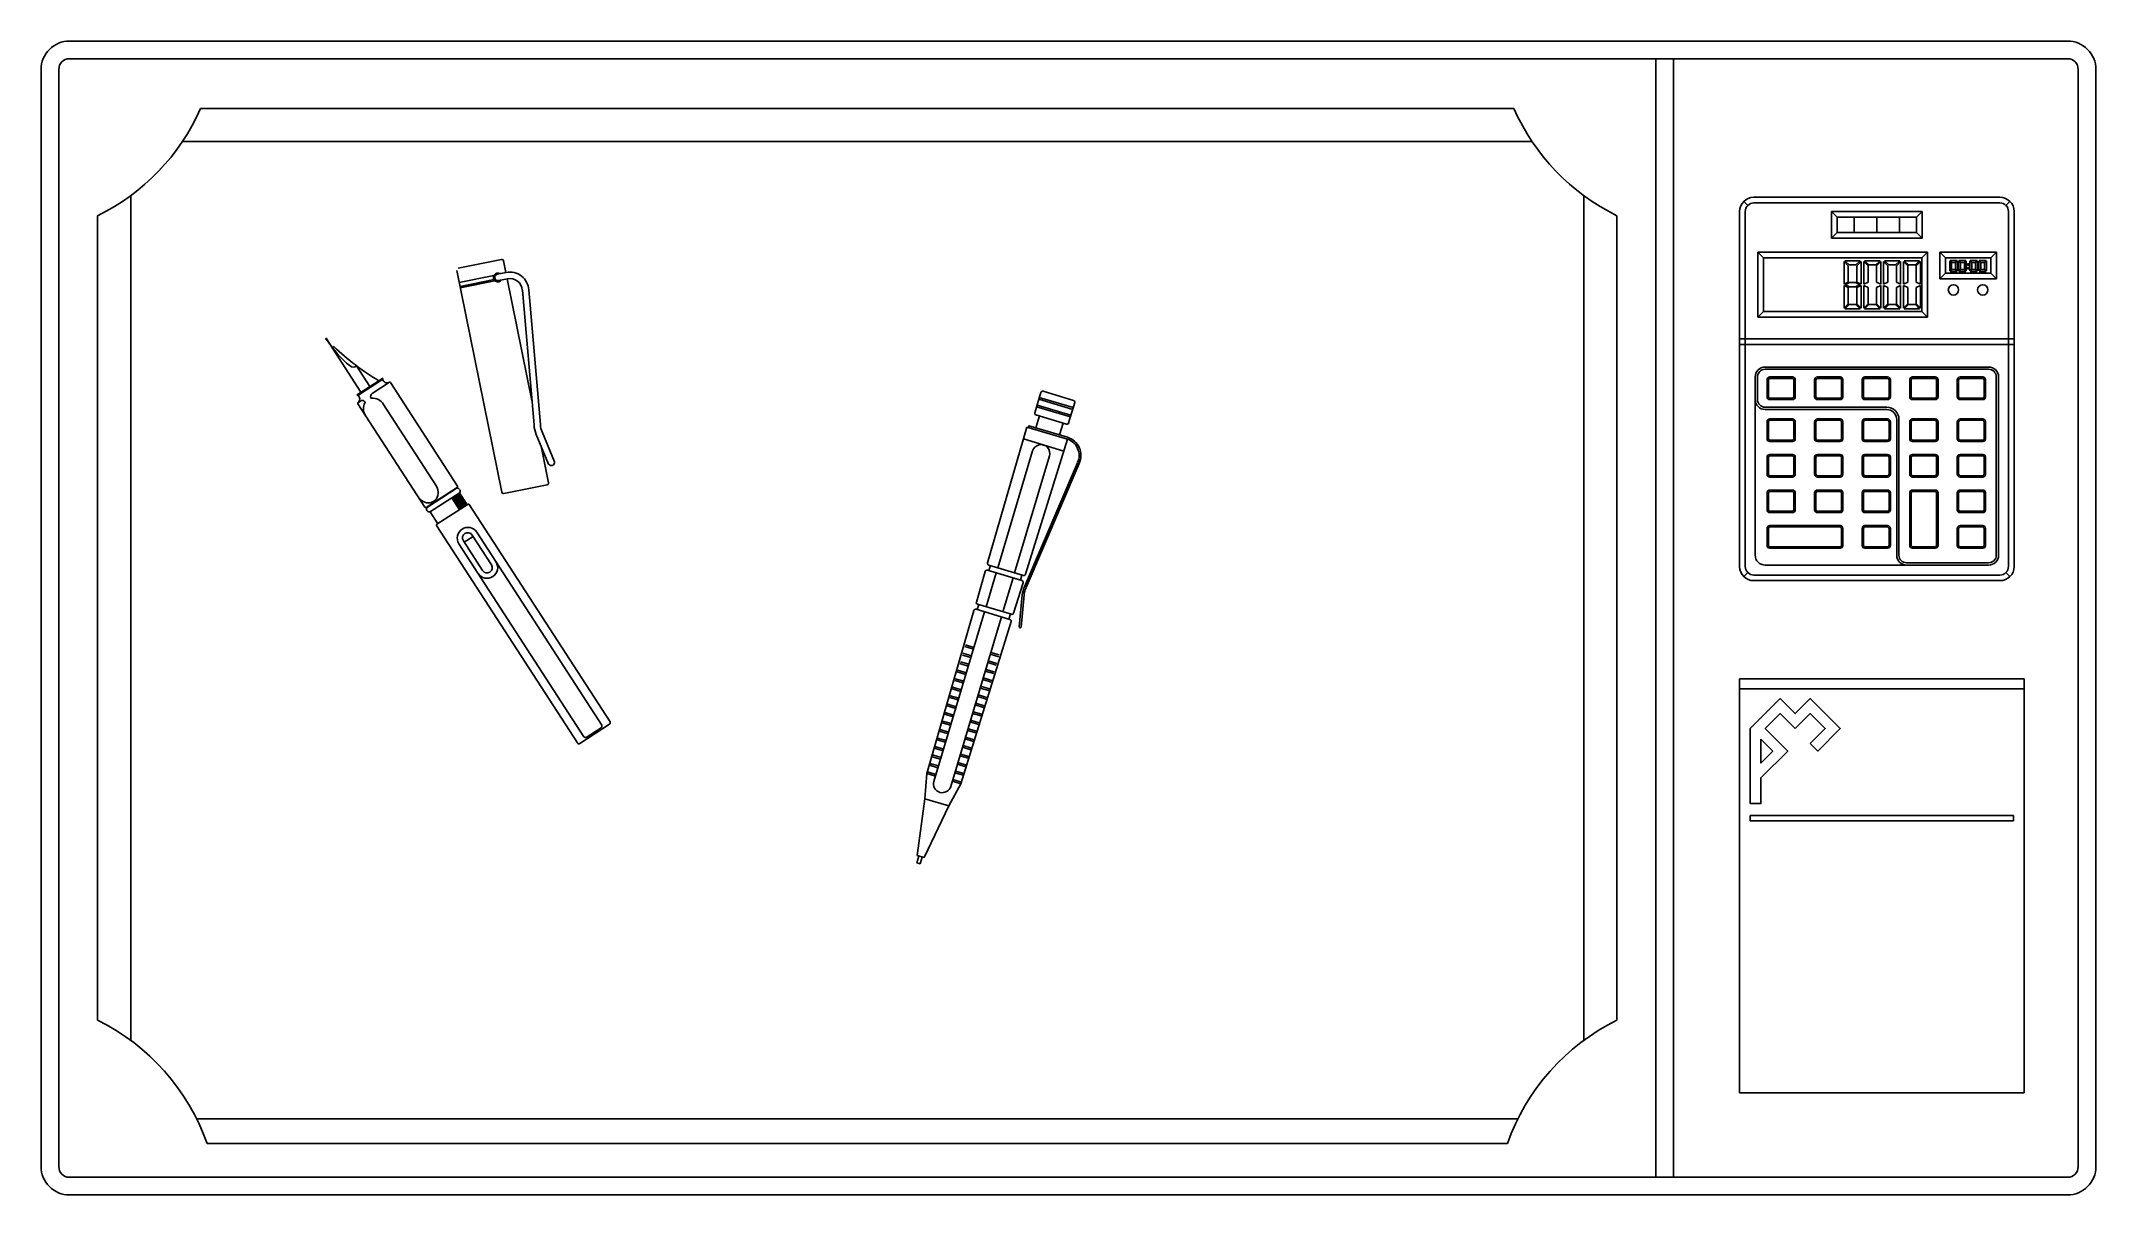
# Model space of a CAD drawing. Extents: x 3.558 to 4.139, y 1.518 to 1.844.
import ezdxf

# ---------------------------------------------------------------- set-up
doc = ezdxf.new("R2010")
doc.units = 0
doc.header["$MEASUREMENT"] = 0
doc.layers.add('ACES', color=2, linetype='CONTINUOUS')
doc.layers.add('ACES-I', color=1, linetype='CONTINUOUS')

msp = doc.modelspace()

# ---------------------------------------------------------------- linework, layer by layer
at = {"layer": 'ACES'}
msp.add_lwpolyline([(3.56607, 1.51766, -0.414214), (3.55807, 1.52566), (3.55807, 1.83598, -0.414214), (3.56607, 1.84398), (4.13089, 1.84398, -0.414214), (4.13889, 1.83598), (4.13889, 1.52566, -0.414214), (4.13089, 1.51766)], format="xyb", close=True, dxfattribs=at)
at = {"layer": 'ACES-I'}
for p, q in [((3.56307, 1.83598), (3.56307, 1.52566)), ((3.56607, 1.83898), (4.13089, 1.83898)), ((4.01447, 1.83898), (4.01447, 1.52266)), ((4.01947, 1.83898), (4.01947, 1.52266)), ((4.13389, 1.83598), (4.13389, 1.52566)), ((3.97437, 1.82491), (3.60317, 1.82491)), ((3.59803, 1.81558), (3.97951, 1.81558)), ((3.58339, 1.80027), (3.58339, 1.56137)), ((3.99415, 1.80027), (3.99415, 1.56137)), ((4.03818, 1.79581), (4.03818, 1.69538)), ((4.03935, 1.79864), (4.04048, 1.79751)), ((4.03978, 1.79581), (4.03978, 1.69538)), ((4.04218, 1.79981), (4.11178, 1.79981)), ((4.04218, 1.79821), (4.11178, 1.79821)), ((4.06418, 1.79581), (4.06418, 1.7882)), ((4.06418, 1.79581), (4.08978, 1.79581)), ((4.06578, 1.79421), (4.06418, 1.79581)), ((4.08818, 1.79421), (4.08978, 1.79581)), ((4.08978, 1.79581), (4.08978, 1.7882)), ((4.11461, 1.79864), (4.11348, 1.79751)), ((4.11418, 1.79581), (4.11418, 1.69538)), ((4.11578, 1.79581), (4.11578, 1.69538)), ((3.57405, 1.79459), (3.57405, 1.56705)), ((4.00348, 1.56705), (4.00348, 1.79459)), ((4.06418, 1.7882), (4.06578, 1.7898)), ((4.06578, 1.79421), (4.08818, 1.79421)), ((4.06578, 1.79421), (4.06578, 1.7898)), ((4.06578, 1.7898), (4.08818, 1.7898)), ((4.07058, 1.79421), (4.07058, 1.7898)), ((4.07698, 1.79421), (4.07698, 1.7898)), ((4.08338, 1.79421), (4.08338, 1.7898)), ((4.08818, 1.79421), (4.08818, 1.7898)), ((4.08818, 1.7898), (4.08978, 1.7882)), ((4.0433, 1.78426), (4.0433, 1.76586)), ((4.0433, 1.78426), (4.0913, 1.78426)), ((4.0449, 1.78266), (4.0433, 1.78426)), ((4.06418, 1.7882), (4.08978, 1.7882)), ((4.0897, 1.78266), (4.0913, 1.78426)), ((4.0913, 1.78426), (4.0913, 1.76586)), ((4.09634, 1.78266), (4.09474, 1.78426)), ((4.09474, 1.78426), (4.11078, 1.78426)), ((4.09474, 1.78426), (4.09474, 1.77672)), ((4.10918, 1.78266), (4.11078, 1.78426)), ((4.11078, 1.78426), (4.11078, 1.77672)), ((3.67558, 1.77913), (3.68827, 1.7164)), ((3.67597, 1.77972), (3.68822, 1.7822)), ((3.67627, 1.7757), (3.68607, 1.77768)), ((3.68954, 1.77855), (3.68702, 1.77804)), ((3.68881, 1.7818), (3.68947, 1.77853)), ((4.0449, 1.78266), (4.0897, 1.78266)), ((4.0449, 1.78266), (4.0449, 1.76746)), ((4.0689, 1.78043), (4.0677, 1.78163)), ((4.0677, 1.78163), (4.0677, 1.77524)), ((4.06913, 1.78066), (4.06793, 1.78186)), ((4.06793, 1.78186), (4.07227, 1.78186)), ((4.0689, 1.78043), (4.0689, 1.77584)), ((4.06913, 1.78066), (4.07107, 1.78066)), ((4.07107, 1.78066), (4.07227, 1.78186)), ((4.0713, 1.78043), (4.0725, 1.78163)), ((4.0713, 1.78043), (4.0713, 1.77584)), ((4.0725, 1.78163), (4.0725, 1.77524)), ((4.0745, 1.78043), (4.0733, 1.78163)), ((4.0733, 1.78163), (4.0733, 1.77524)), ((4.07473, 1.78066), (4.07353, 1.78186)), ((4.07353, 1.78186), (4.07787, 1.78186)), ((4.0745, 1.78043), (4.0745, 1.77584)), ((4.07473, 1.78066), (4.07667, 1.78066)), ((4.07667, 1.78066), (4.07787, 1.78186)), ((4.0769, 1.78043), (4.0781, 1.78163)), ((4.0769, 1.78043), (4.0769, 1.77584)), ((4.0781, 1.78163), (4.0781, 1.77524)), ((4.0801, 1.78043), (4.0789, 1.78163)), ((4.0789, 1.78163), (4.0789, 1.77524)), ((4.08033, 1.78066), (4.07913, 1.78186)), ((4.07913, 1.78186), (4.08347, 1.78186)), ((4.0801, 1.78043), (4.0801, 1.77584)), ((4.08033, 1.78066), (4.08227, 1.78066)), ((4.08227, 1.78066), (4.08347, 1.78186)), ((4.0825, 1.78043), (4.0837, 1.78163)), ((4.0825, 1.78043), (4.0825, 1.77584)), ((4.0837, 1.78163), (4.0837, 1.77524)), ((4.0845, 1.78163), (4.0845, 1.77524)), ((4.0857, 1.78043), (4.0845, 1.78163)), ((4.08473, 1.78186), (4.08907, 1.78186)), ((4.08593, 1.78066), (4.08473, 1.78186)), ((4.0857, 1.78043), (4.0857, 1.77584)), ((4.08593, 1.78066), (4.08787, 1.78066)), ((4.08787, 1.78066), (4.08907, 1.78186)), ((4.0881, 1.78043), (4.0893, 1.78163)), ((4.0881, 1.78043), (4.0881, 1.77584)), ((4.0893, 1.78163), (4.0893, 1.77524)), ((4.0897, 1.78266), (4.0897, 1.76746)), ((4.09474, 1.77672), (4.09634, 1.77832)), ((4.09634, 1.78266), (4.09634, 1.77832)), ((4.09634, 1.78266), (4.10918, 1.78266)), ((4.09634, 1.77832), (4.10918, 1.77832)), ((4.09757, 1.78184), (4.09757, 1.77896)), ((4.09811, 1.7813), (4.09757, 1.78184)), ((4.09811, 1.7795), (4.09757, 1.77896)), ((4.09821, 1.7814), (4.09767, 1.78194)), ((4.09767, 1.78194), (4.09963, 1.78194)), ((4.09821, 1.7794), (4.09767, 1.77886)), ((4.09767, 1.77886), (4.09963, 1.77886)), ((4.09811, 1.7813), (4.09811, 1.7795)), ((4.09821, 1.7814), (4.09909, 1.7814)), ((4.09821, 1.7794), (4.09909, 1.7794)), ((4.09909, 1.7814), (4.09963, 1.78194)), ((4.09909, 1.7794), (4.09963, 1.77886)), ((4.09919, 1.7813), (4.09973, 1.78184)), ((4.09919, 1.7813), (4.09919, 1.7795)), ((4.09919, 1.7795), (4.09973, 1.77896)), ((4.09973, 1.78184), (4.09973, 1.77896)), ((4.10063, 1.7813), (4.10009, 1.78184)), ((4.10009, 1.78184), (4.10009, 1.77896)), ((4.10063, 1.7795), (4.10009, 1.77896)), ((4.10019, 1.78194), (4.10215, 1.78194)), ((4.10073, 1.7814), (4.10019, 1.78194)), ((4.10073, 1.7794), (4.10019, 1.77886)), ((4.10019, 1.77886), (4.10215, 1.77886)), ((4.10063, 1.7813), (4.10063, 1.7795)), ((4.10073, 1.7814), (4.10161, 1.7814)), ((4.10073, 1.7794), (4.10161, 1.7794)), ((4.10161, 1.7814), (4.10215, 1.78194)), ((4.10161, 1.7794), (4.10215, 1.77886)), ((4.10171, 1.7813), (4.10225, 1.78184)), ((4.10171, 1.7813), (4.10171, 1.7795)), ((4.10171, 1.7795), (4.10225, 1.77896)), ((4.10225, 1.78184), (4.10225, 1.77896)), ((4.1026, 1.78099), (4.1026, 1.78062)), ((4.10302, 1.78099), (4.1026, 1.78099)), ((4.1026, 1.78062), (4.10302, 1.78062)), ((4.10302, 1.77991), (4.1026, 1.77991)), ((4.1026, 1.77991), (4.1026, 1.77955)), ((4.1026, 1.77955), (4.10302, 1.77955)), ((4.10302, 1.78062), (4.10302, 1.78099)), ((4.10302, 1.77955), (4.10302, 1.77991)), ((4.10381, 1.7813), (4.10327, 1.78184)), ((4.10327, 1.78184), (4.10327, 1.77896)), ((4.10381, 1.7795), (4.10327, 1.77896)), ((4.10533, 1.78194), (4.10337, 1.78194)), ((4.10391, 1.7814), (4.10337, 1.78194)), ((4.10391, 1.7794), (4.10337, 1.77886)), ((4.10533, 1.77886), (4.10337, 1.77886)), ((4.10381, 1.7813), (4.10381, 1.7795)), ((4.10479, 1.7814), (4.10391, 1.7814)), ((4.10479, 1.7794), (4.10391, 1.7794)), ((4.10479, 1.7814), (4.10533, 1.78194)), ((4.10479, 1.7794), (4.10533, 1.77886)), ((4.10489, 1.7813), (4.10543, 1.78184)), ((4.10489, 1.7813), (4.10489, 1.7795)), ((4.10489, 1.7795), (4.10543, 1.77896)), ((4.10543, 1.78184), (4.10543, 1.77896)), ((4.10579, 1.78184), (4.10579, 1.77896)), ((4.10633, 1.7813), (4.10579, 1.78184)), ((4.10633, 1.7795), (4.10579, 1.77896)), ((4.10643, 1.7814), (4.10589, 1.78194)), ((4.10785, 1.78194), (4.10589, 1.78194)), ((4.10643, 1.7794), (4.10589, 1.77886)), ((4.10785, 1.77886), (4.10589, 1.77886)), ((4.10633, 1.7813), (4.10633, 1.7795)), ((4.10731, 1.7814), (4.10643, 1.7814)), ((4.10731, 1.7794), (4.10643, 1.7794)), ((4.10731, 1.7814), (4.10785, 1.78194)), ((4.10731, 1.7794), (4.10785, 1.77886)), ((4.10741, 1.7813), (4.10795, 1.78184)), ((4.10741, 1.7813), (4.10741, 1.7795)), ((4.10741, 1.7795), (4.10795, 1.77896)), ((4.10795, 1.78184), (4.10795, 1.77896)), ((4.10918, 1.78266), (4.10918, 1.77832)), ((4.10918, 1.77832), (4.11078, 1.77672)), ((3.67649, 1.7746), (3.68611, 1.77654)), ((3.67657, 1.77423), (3.68637, 1.77621)), ((3.68738, 1.77625), (3.68991, 1.77676)), ((3.68983, 1.77674), (3.6968, 1.7423)), ((3.6974, 1.73542), (3.6941, 1.77351)), ((3.69922, 1.73552), (3.69592, 1.7736)), ((4.0689, 1.77584), (4.0677, 1.77524)), ((4.0677, 1.77488), (4.0677, 1.76848)), ((4.0677, 1.77488), (4.0689, 1.77428)), ((4.06926, 1.77566), (4.06806, 1.77506)), ((4.06806, 1.77506), (4.06926, 1.77446)), ((4.0689, 1.77428), (4.0689, 1.76968)), ((4.06926, 1.77566), (4.07094, 1.77566)), ((4.06926, 1.77446), (4.07094, 1.77446)), ((4.07094, 1.77566), (4.07214, 1.77506)), ((4.07214, 1.77506), (4.07094, 1.77446)), ((4.0713, 1.77584), (4.0725, 1.77524)), ((4.0725, 1.77488), (4.0713, 1.77428)), ((4.0713, 1.77428), (4.0713, 1.76968)), ((4.0725, 1.77488), (4.0725, 1.76848)), ((4.0745, 1.77584), (4.0733, 1.77524)), ((4.0733, 1.77488), (4.0733, 1.76848)), ((4.0733, 1.77488), (4.0745, 1.77428)), ((4.0745, 1.77428), (4.0745, 1.76968)), ((4.0769, 1.77584), (4.0781, 1.77524)), ((4.0781, 1.77488), (4.0769, 1.77428)), ((4.0769, 1.77428), (4.0769, 1.76968)), ((4.0781, 1.77488), (4.0781, 1.76848)), ((4.0801, 1.77584), (4.0789, 1.77524)), ((4.0789, 1.77488), (4.0789, 1.76848)), ((4.0789, 1.77488), (4.0801, 1.77428)), ((4.0801, 1.77428), (4.0801, 1.76968)), ((4.0825, 1.77584), (4.0837, 1.77524)), ((4.0837, 1.77488), (4.0825, 1.77428)), ((4.0825, 1.77428), (4.0825, 1.76968)), ((4.0837, 1.77488), (4.0837, 1.76848)), ((4.0857, 1.77584), (4.0845, 1.77524)), ((4.0845, 1.77488), (4.0857, 1.77428)), ((4.0845, 1.77488), (4.0845, 1.76848)), ((4.0857, 1.77428), (4.0857, 1.76968)), ((4.0881, 1.77584), (4.0893, 1.77524)), ((4.0893, 1.77488), (4.0881, 1.77428)), ((4.0881, 1.77428), (4.0881, 1.76968)), ((4.0893, 1.77488), (4.0893, 1.76848)), ((4.09474, 1.77672), (4.11078, 1.77672)), ((4.0433, 1.76586), (4.0449, 1.76746)), ((4.0433, 1.76586), (4.0913, 1.76586)), ((4.0449, 1.76746), (4.0897, 1.76746)), ((4.0689, 1.76968), (4.0677, 1.76848)), ((4.06913, 1.76946), (4.06793, 1.76826)), ((4.06793, 1.76826), (4.07227, 1.76826)), ((4.06913, 1.76946), (4.07107, 1.76946)), ((4.07107, 1.76946), (4.07227, 1.76826)), ((4.0713, 1.76968), (4.0725, 1.76848)), ((4.0745, 1.76968), (4.0733, 1.76848)), ((4.07473, 1.76946), (4.07353, 1.76826)), ((4.07353, 1.76826), (4.07787, 1.76826)), ((4.07473, 1.76946), (4.07667, 1.76946)), ((4.07667, 1.76946), (4.07787, 1.76826)), ((4.0769, 1.76968), (4.0781, 1.76848)), ((4.0801, 1.76968), (4.0789, 1.76848)), ((4.08033, 1.76946), (4.07913, 1.76826)), ((4.07913, 1.76826), (4.08347, 1.76826)), ((4.08033, 1.76946), (4.08227, 1.76946)), ((4.08227, 1.76946), (4.08347, 1.76826)), ((4.0825, 1.76968), (4.0837, 1.76848)), ((4.0857, 1.76968), (4.0845, 1.76848)), ((4.08593, 1.76946), (4.08473, 1.76826)), ((4.08473, 1.76826), (4.08907, 1.76826)), ((4.08593, 1.76946), (4.08787, 1.76946)), ((4.08787, 1.76946), (4.08907, 1.76826)), ((4.0881, 1.76968), (4.0893, 1.76848)), ((4.0897, 1.76746), (4.0913, 1.76586)), ((3.64848, 1.74465), (3.6387, 1.75976)), ((3.64041, 1.75729), (3.64083, 1.75757)), ((4.03818, 1.75979), (4.11578, 1.75979)), ((4.03818, 1.75819), (4.11578, 1.75819)), ((3.651, 1.74628), (3.6472, 1.75216)), ((3.64747, 1.744), (3.65453, 1.74856)), ((3.64761, 1.74378), (3.65467, 1.74834)), ((3.65466, 1.74853), (3.6547, 1.74848)), ((4.04258, 1.74899), (4.04258, 1.74259)), ((4.04322, 1.74899), (4.04322, 1.74259)), ((4.04538, 1.75179), (4.10858, 1.75179)), ((4.04538, 1.75115), (4.10858, 1.75115)), ((4.04673, 1.74899), (4.05313, 1.74899)), ((4.04673, 1.74859), (4.05313, 1.74859)), ((4.06017, 1.74899), (4.06657, 1.74899)), ((4.06017, 1.74859), (4.06657, 1.74859)), ((4.08001, 1.74899), (4.07361, 1.74899)), ((4.08001, 1.74859), (4.07361, 1.74859)), ((4.09346, 1.74899), (4.08706, 1.74899)), ((4.09346, 1.74859), (4.08706, 1.74859)), ((4.1069, 1.74899), (4.1005, 1.74899)), ((4.1069, 1.74859), (4.1005, 1.74859)), ((4.11074, 1.74899), (4.11074, 1.69859)), ((4.11138, 1.74899), (4.11138, 1.69859)), ((3.64744, 1.74386), (3.64748, 1.74381)), ((3.65167, 1.74433), (3.65656, 1.74749)), ((3.67576, 1.71811), (3.65683, 1.74739)), ((3.83894, 1.73886), (3.84066, 1.74461)), ((3.84009, 1.74269), (3.84967, 1.73983)), ((3.84023, 1.74317), (3.84981, 1.74031)), ((3.84128, 1.74494), (3.84991, 1.74237)), ((4.04258, 1.74259), (4.04258, 1.69859)), ((4.04593, 1.74819), (4.04593, 1.74339)), ((4.04633, 1.74819), (4.04633, 1.74339)), ((4.04673, 1.74299), (4.05313, 1.74299)), ((4.04673, 1.74259), (4.05313, 1.74259)), ((4.05353, 1.74819), (4.05353, 1.74339)), ((4.05393, 1.74819), (4.05393, 1.74339)), ((4.05937, 1.74819), (4.05937, 1.74339)), ((4.05977, 1.74819), (4.05977, 1.74339)), ((4.06017, 1.74299), (4.06657, 1.74299)), ((4.06017, 1.74259), (4.06657, 1.74259)), ((4.06697, 1.74819), (4.06697, 1.74339)), ((4.06737, 1.74819), (4.06737, 1.74339)), ((4.07281, 1.74819), (4.07281, 1.74339)), ((4.07321, 1.74819), (4.07321, 1.74339)), ((4.08001, 1.74299), (4.07361, 1.74299)), ((4.08001, 1.74259), (4.07361, 1.74259)), ((4.08041, 1.74819), (4.08041, 1.74339)), ((4.08081, 1.74819), (4.08081, 1.74339)), ((4.08626, 1.74819), (4.08626, 1.74339)), ((4.08666, 1.74819), (4.08666, 1.74339)), ((4.09346, 1.74299), (4.08706, 1.74299)), ((4.09346, 1.74259), (4.08706, 1.74259)), ((4.09386, 1.74819), (4.09386, 1.74339)), ((4.09426, 1.74819), (4.09426, 1.74339)), ((4.0997, 1.74819), (4.0997, 1.74339)), ((4.1001, 1.74819), (4.1001, 1.74339)), ((4.1069, 1.74299), (4.1005, 1.74299)), ((4.1069, 1.74259), (4.1005, 1.74259)), ((4.1073, 1.74819), (4.1073, 1.74339)), ((4.1077, 1.74819), (4.1077, 1.74339)), ((3.66653, 1.71214), (3.6476, 1.74141)), ((3.64761, 1.7417), (3.64831, 1.74215)), ((3.66982, 1.7181), (3.65469, 1.74149)), ((3.83924, 1.7346), (3.84024, 1.73795)), ((3.83928, 1.73824), (3.8479, 1.73566)), ((3.83944, 1.74054), (3.84903, 1.73767)), ((3.83959, 1.74101), (3.84917, 1.73815)), ((3.84852, 1.736), (3.85024, 1.74175)), ((4.04538, 1.74043), (4.07978, 1.74043)), ((4.04538, 1.73979), (4.07978, 1.73979)), ((4.04673, 1.73713), (4.05313, 1.73713)), ((4.04673, 1.73673), (4.05313, 1.73673)), ((4.06017, 1.73713), (4.06657, 1.73713)), ((4.06017, 1.73673), (4.06657, 1.73673)), ((4.08001, 1.73713), (4.07361, 1.73713)), ((4.08001, 1.73673), (4.07361, 1.73673)), ((4.08258, 1.73699), (4.08258, 1.69859)), ((4.08322, 1.73699), (4.08322, 1.69859)), ((4.09346, 1.73713), (4.08706, 1.73713)), ((4.09346, 1.73673), (4.08706, 1.73673)), ((4.1069, 1.73713), (4.1005, 1.73713)), ((4.1069, 1.73673), (4.1005, 1.73673)), ((3.69801, 1.73274), (3.70153, 1.72433)), ((3.69969, 1.73345), (3.70321, 1.72503)), ((3.8367, 1.73483), (3.82563, 1.69639)), ((3.83573, 1.73147), (3.84719, 1.72805)), ((3.8482, 1.7314), (3.83637, 1.69318)), ((3.8367, 1.73483), (3.8482, 1.7314)), ((3.83733, 1.73525), (3.83716, 1.7347)), ((3.84819, 1.73192), (3.8373, 1.73517)), ((3.84594, 1.73259), (3.84694, 1.73595)), ((3.84805, 1.73144), (3.8482, 1.7314)), ((3.84819, 1.73192), (3.84834, 1.73188)), ((4.04593, 1.73633), (4.04593, 1.73153)), ((4.04633, 1.73633), (4.04633, 1.73153)), ((4.04673, 1.73113), (4.05313, 1.73113)), ((4.05353, 1.73633), (4.05353, 1.73153)), ((4.05393, 1.73633), (4.05393, 1.73153)), ((4.05937, 1.73633), (4.05937, 1.73153)), ((4.05977, 1.73633), (4.05977, 1.73153)), ((4.06017, 1.73113), (4.06657, 1.73113)), ((4.06697, 1.73633), (4.06697, 1.73153)), ((4.06737, 1.73633), (4.06737, 1.73153)), ((4.07281, 1.73633), (4.07281, 1.73153)), ((4.07321, 1.73633), (4.07321, 1.73153)), ((4.08001, 1.73113), (4.07361, 1.73113)), ((4.08041, 1.73633), (4.08041, 1.73153)), ((4.08081, 1.73633), (4.08081, 1.73153)), ((4.08626, 1.73633), (4.08626, 1.73153)), ((4.08666, 1.73633), (4.08666, 1.73153)), ((4.09346, 1.73113), (4.08706, 1.73113)), ((4.09386, 1.73633), (4.09386, 1.73153)), ((4.09426, 1.73633), (4.09426, 1.73153)), ((4.0997, 1.73633), (4.0997, 1.73153)), ((4.1001, 1.73633), (4.1001, 1.73153)), ((4.1069, 1.73113), (4.1005, 1.73113)), ((4.1073, 1.73633), (4.1073, 1.73153)), ((4.1077, 1.73633), (4.1077, 1.73153)), ((3.69941, 1.72939), (3.7015, 1.71908)), ((3.83833, 1.72807), (3.82846, 1.69503)), ((3.84312, 1.72664), (3.83325, 1.69359)), ((4.04593, 1.72627), (4.04593, 1.72147)), ((4.04633, 1.72627), (4.04633, 1.72147)), ((4.04673, 1.73073), (4.05313, 1.73073)), ((4.04673, 1.72707), (4.05313, 1.72707)), ((4.04673, 1.72667), (4.05313, 1.72667)), ((4.05353, 1.72627), (4.05353, 1.72147)), ((4.05393, 1.72627), (4.05393, 1.72147)), ((4.05937, 1.72627), (4.05937, 1.72147)), ((4.05977, 1.72627), (4.05977, 1.72147)), ((4.06017, 1.73073), (4.06657, 1.73073)), ((4.06017, 1.72707), (4.06657, 1.72707)), ((4.06017, 1.72667), (4.06657, 1.72667)), ((4.06697, 1.72627), (4.06697, 1.72147)), ((4.06737, 1.72627), (4.06737, 1.72147)), ((4.07281, 1.72627), (4.07281, 1.72147)), ((4.07321, 1.72627), (4.07321, 1.72147)), ((4.08001, 1.73073), (4.07361, 1.73073)), ((4.08001, 1.72707), (4.07361, 1.72707)), ((4.08001, 1.72667), (4.07361, 1.72667)), ((4.08041, 1.72627), (4.08041, 1.72147)), ((4.08081, 1.72627), (4.08081, 1.72147)), ((4.08626, 1.72627), (4.08626, 1.72147)), ((4.08666, 1.72627), (4.08666, 1.72147)), ((4.09346, 1.73073), (4.08706, 1.73073)), ((4.09346, 1.72707), (4.08706, 1.72707)), ((4.09346, 1.72667), (4.08706, 1.72667)), ((4.09386, 1.72627), (4.09386, 1.72147)), ((4.09426, 1.72627), (4.09426, 1.72147)), ((4.0997, 1.72627), (4.0997, 1.72147)), ((4.1001, 1.72627), (4.1001, 1.72147)), ((4.1069, 1.73073), (4.1005, 1.73073)), ((4.1069, 1.72707), (4.1005, 1.72707)), ((4.1069, 1.72667), (4.1005, 1.72667)), ((4.1073, 1.72627), (4.1073, 1.72147)), ((4.1077, 1.72627), (4.1077, 1.72147)), ((3.83602, 1.68959), (3.85103, 1.72475)), ((3.83648, 1.6894), (3.85149, 1.72456)), ((4.04673, 1.72107), (4.05313, 1.72107)), ((4.04673, 1.72067), (4.05313, 1.72067)), ((4.06017, 1.72107), (4.06657, 1.72107)), ((4.06017, 1.72067), (4.06657, 1.72067)), ((4.08001, 1.72107), (4.07361, 1.72107)), ((4.08001, 1.72067), (4.07361, 1.72067)), ((4.09346, 1.72107), (4.08706, 1.72107)), ((4.09346, 1.72067), (4.08706, 1.72067)), ((4.1069, 1.72107), (4.1005, 1.72107)), ((4.1069, 1.72067), (4.1005, 1.72067)), ((3.66687, 1.71206), (3.67569, 1.71777)), ((3.66733, 1.71218), (3.67539, 1.7174)), ((3.66815, 1.71092), (3.67621, 1.71614)), ((3.67632, 1.71145), (3.67415, 1.71481)), ((3.67429, 1.7146), (3.67645, 1.716)), ((3.67449, 1.71428), (3.67666, 1.71568)), ((3.6747, 1.71396), (3.67687, 1.71536)), ((3.67491, 1.71364), (3.67707, 1.71504)), ((3.67511, 1.71332), (3.67728, 1.71472)), ((3.67532, 1.713), (3.67749, 1.7144)), ((3.67551, 1.71746), (3.67542, 1.71759)), ((3.67553, 1.71268), (3.67769, 1.71408)), ((3.67573, 1.71236), (3.6779, 1.71376)), ((3.67849, 1.71285), (3.67631, 1.71622)), ((3.67719, 1.71485), (3.67711, 1.71498)), ((3.68886, 1.71601), (3.70111, 1.71849)), ((4.04593, 1.71141), (4.04593, 1.71621)), ((4.04633, 1.71141), (4.04633, 1.71621)), ((4.04673, 1.71701), (4.05313, 1.71701)), ((4.04673, 1.71661), (4.05313, 1.71661)), ((4.05353, 1.71141), (4.05353, 1.71621)), ((4.05393, 1.71141), (4.05393, 1.71621)), ((4.05937, 1.71141), (4.05937, 1.71621)), ((4.05977, 1.71141), (4.05977, 1.71621)), ((4.06017, 1.71701), (4.06657, 1.71701)), ((4.06017, 1.71661), (4.06657, 1.71661)), ((4.06697, 1.71141), (4.06697, 1.71621)), ((4.06737, 1.71141), (4.06737, 1.71621)), ((4.07281, 1.71141), (4.07281, 1.71621)), ((4.07321, 1.71141), (4.07321, 1.71621)), ((4.08001, 1.71701), (4.07361, 1.71701)), ((4.08001, 1.71661), (4.07361, 1.71661)), ((4.08041, 1.71141), (4.08041, 1.71621)), ((4.08081, 1.71141), (4.08081, 1.71621)), ((4.08626, 1.70135), (4.08626, 1.71621)), ((4.08666, 1.70136), (4.08666, 1.71621)), ((4.09346, 1.71701), (4.08706, 1.71701)), ((4.09346, 1.71661), (4.08706, 1.71661)), ((4.09386, 1.70136), (4.09386, 1.71621)), ((4.09426, 1.70135), (4.09426, 1.71621)), ((4.0997, 1.71141), (4.0997, 1.71621)), ((4.1001, 1.71141), (4.1001, 1.71621)), ((4.1069, 1.71701), (4.1005, 1.71701)), ((4.1069, 1.71661), (4.1005, 1.71661)), ((4.1073, 1.71141), (4.1073, 1.71621)), ((4.1077, 1.71141), (4.1077, 1.71621)), ((3.66718, 1.71113), (3.66713, 1.71121)), ((3.66723, 1.7121), (3.66714, 1.71224)), ((3.67021, 1.70749), (3.66803, 1.71086)), ((3.66994, 1.70732), (3.67876, 1.71302)), ((3.67594, 1.71204), (3.67811, 1.71344)), ((3.67615, 1.71172), (3.67831, 1.71312)), ((3.71888, 1.65144), (3.6791, 1.71295)), ((4.04673, 1.71101), (4.05313, 1.71101)), ((4.04673, 1.71061), (4.05313, 1.71061)), ((4.06017, 1.71101), (4.06657, 1.71101)), ((4.06017, 1.71061), (4.06657, 1.71061)), ((4.08001, 1.71101), (4.07361, 1.71101)), ((4.08001, 1.71061), (4.07361, 1.71061)), ((4.1069, 1.71101), (4.1005, 1.71101)), ((4.1069, 1.71061), (4.1005, 1.71061)), ((3.70965, 1.64547), (3.66987, 1.70697)), ((3.71149, 1.64722), (3.67618, 1.70182)), ((3.68287, 1.69424), (3.67744, 1.70264)), ((3.67767, 1.70228), (3.68019, 1.70391)), ((3.68538, 1.69587), (3.67995, 1.70427)), ((3.71653, 1.65048), (3.68121, 1.70508)), ((4.04593, 1.70136), (4.04593, 1.70616)), ((4.04633, 1.70136), (4.04633, 1.70616)), ((4.04672, 1.70696), (4.06657, 1.70696)), ((4.04673, 1.70656), (4.06657, 1.70656)), ((4.06697, 1.70136), (4.06697, 1.70616)), ((4.06737, 1.70136), (4.06737, 1.70616)), ((4.07281, 1.70136), (4.07281, 1.70616)), ((4.07321, 1.70136), (4.07321, 1.70616)), ((4.08001, 1.70696), (4.07361, 1.70696)), ((4.08001, 1.70656), (4.07361, 1.70656)), ((4.08041, 1.70136), (4.08041, 1.70616)), ((4.08081, 1.70136), (4.08081, 1.70616)), ((4.0997, 1.70136), (4.0997, 1.70616)), ((4.1001, 1.70136), (4.1001, 1.70616)), ((4.1069, 1.70696), (4.1005, 1.70696)), ((4.1069, 1.70656), (4.1005, 1.70656)), ((4.1073, 1.70136), (4.1073, 1.70616)), ((4.1077, 1.70136), (4.1077, 1.70616)), ((4.04672, 1.70056), (4.06657, 1.70056)), ((4.04673, 1.70096), (4.06657, 1.70096)), ((4.08001, 1.70096), (4.07361, 1.70096)), ((4.08001, 1.70056), (4.07361, 1.70056)), ((4.08538, 1.69643), (4.10858, 1.69643)), ((4.09346, 1.70096), (4.08706, 1.70096)), ((4.09346, 1.70056), (4.08706, 1.70056)), ((4.1069, 1.70096), (4.1005, 1.70096)), ((4.1069, 1.70056), (4.1005, 1.70056)), ((3.82493, 1.69399), (3.82244, 1.68534)), ((3.82803, 1.69359), (3.82517, 1.68401)), ((3.82556, 1.69433), (3.8353, 1.69142)), ((3.82596, 1.69577), (3.83575, 1.69285)), ((3.82639, 1.69564), (3.82596, 1.69421)), ((3.83282, 1.69216), (3.82996, 1.68258)), ((3.83563, 1.69079), (3.83297, 1.68219)), ((3.83533, 1.69297), (3.8349, 1.69154)), ((4.03935, 1.69255), (4.04048, 1.69368)), ((4.04218, 1.69298), (4.11178, 1.69298)), ((4.04218, 1.69138), (4.11178, 1.69138)), ((4.04218, 1.69138), (4.04218, 1.69138)), ((4.08538, 1.69579), (4.04538, 1.69579)), ((4.08538, 1.69579), (4.10858, 1.69579)), ((4.11348, 1.69368), (4.11461, 1.69255)), ((3.8231, 1.68463), (3.82267, 1.68319)), ((3.82278, 1.68472), (3.83235, 1.68186)), ((3.83542, 1.6874), (3.83458, 1.67832)), ((3.83592, 1.68735), (3.83507, 1.67827)), ((3.82175, 1.68294), (3.80847, 1.63681)), ((3.82474, 1.68257), (3.81042, 1.63462)), ((3.82953, 1.68114), (3.81521, 1.63319)), ((3.83223, 1.6798), (3.81805, 1.63395)), ((3.82237, 1.68328), (3.8319, 1.68043)), ((3.83204, 1.68196), (3.83161, 1.68052)), ((3.81934, 1.67322), (3.82174, 1.67251)), ((3.81777, 1.66795), (3.82016, 1.66724)), ((3.81791, 1.66843), (3.82031, 1.66772)), ((3.81848, 1.67035), (3.82088, 1.66963)), ((3.81863, 1.67083), (3.82102, 1.67011)), ((3.8192, 1.67274), (3.82159, 1.67203)), ((3.82567, 1.6682), (3.82806, 1.66749)), ((3.82581, 1.66868), (3.82821, 1.66797)), ((3.82638, 1.6706), (3.82878, 1.66988)), ((3.82653, 1.67108), (3.82892, 1.67036)), ((3.81576, 1.66125), (3.81816, 1.66053)), ((3.81634, 1.66316), (3.81873, 1.66245)), ((3.81648, 1.66364), (3.81888, 1.66293)), ((3.81705, 1.66556), (3.81945, 1.66484)), ((3.8172, 1.66604), (3.81959, 1.66532)), ((3.82367, 1.6615), (3.82606, 1.66078)), ((3.82424, 1.66341), (3.82663, 1.6627)), ((3.82438, 1.66389), (3.82678, 1.66318)), ((3.82495, 1.66581), (3.82735, 1.66509)), ((3.8251, 1.66629), (3.82749, 1.66557)), ((4.03818, 1.66359), (4.03818, 1.54653)), ((4.03818, 1.66359), (4.11858, 1.66359)), ((4.11858, 1.66359), (4.11858, 1.54653)), ((3.81419, 1.65598), (3.81659, 1.65526)), ((3.81433, 1.65646), (3.81673, 1.65574)), ((3.81491, 1.65837), (3.8173, 1.65766)), ((3.81505, 1.65885), (3.81744, 1.65814)), ((3.81505, 1.65885), (3.81744, 1.65814)), ((3.81562, 1.66077), (3.81802, 1.66005)), ((3.82209, 1.65623), (3.82449, 1.65551)), ((3.82224, 1.6567), (3.82463, 1.65599)), ((3.82224, 1.6567), (3.82463, 1.65599)), ((3.82281, 1.65862), (3.8252, 1.65791)), ((3.82295, 1.6591), (3.82535, 1.65838)), ((3.82352, 1.66102), (3.82592, 1.6603)), ((4.03818, 1.66078), (4.11858, 1.66078)), ((3.71034, 1.64532), (3.71873, 1.65075)), ((3.71218, 1.64707), (3.71638, 1.64978)), ((3.81276, 1.65119), (3.81516, 1.65047)), ((3.8129, 1.65166), (3.8153, 1.65095)), ((3.81348, 1.65358), (3.81587, 1.65287)), ((3.81362, 1.65406), (3.81601, 1.65334)), ((3.82066, 1.65143), (3.82306, 1.65072)), ((3.8208, 1.65191), (3.8232, 1.6512)), ((3.82138, 1.65383), (3.82377, 1.65311)), ((3.82152, 1.65431), (3.82392, 1.65359)), ((3.81061, 1.644), (3.81301, 1.64328)), ((3.81076, 1.64448), (3.81315, 1.64376)), ((3.81133, 1.64639), (3.81372, 1.64568)), ((3.81147, 1.64687), (3.81387, 1.64616)), ((3.81204, 1.64879), (3.81444, 1.64807)), ((3.81219, 1.64927), (3.81458, 1.64855)), ((3.81852, 1.64425), (3.82091, 1.64353)), ((3.81866, 1.64473), (3.82105, 1.64401)), ((3.81923, 1.64664), (3.82163, 1.64593)), ((3.81937, 1.64712), (3.82177, 1.64641)), ((3.81995, 1.64904), (3.82234, 1.64832)), ((3.82009, 1.64952), (3.82248, 1.6488)), ((3.80918, 1.63921), (3.81158, 1.63849)), ((3.80933, 1.63969), (3.81172, 1.63897)), ((3.8099, 1.6416), (3.81229, 1.64089)), ((3.81004, 1.64208), (3.81244, 1.64137)), ((3.81708, 1.63946), (3.81948, 1.63874)), ((3.81723, 1.63994), (3.81962, 1.63922)), ((3.8178, 1.64185), (3.8202, 1.64114)), ((3.81794, 1.64233), (3.82034, 1.64162)), ((3.80847, 1.63681), (3.8079, 1.62968)), ((3.80847, 1.63681), (3.81086, 1.6361)), ((3.80861, 1.63729), (3.81101, 1.63658)), ((3.81805, 1.63395), (3.81461, 1.62767)), ((3.81565, 1.63467), (3.81805, 1.63395)), ((3.8158, 1.63515), (3.81819, 1.63443)), ((3.81637, 1.63706), (3.81876, 1.63635)), ((3.81651, 1.63754), (3.81891, 1.63683)), ((3.80572, 1.61363), (3.8079, 1.62968)), ((3.80764, 1.61306), (3.81461, 1.62767)), ((3.8079, 1.62968), (3.81461, 1.62767)), ((4.04118, 1.62497), (4.04118, 1.62347)), ((4.04118, 1.62497), (4.11558, 1.62497)), ((4.04118, 1.62347), (4.11558, 1.62347)), ((4.11558, 1.62497), (4.11558, 1.62347)), ((3.8062, 1.61349), (3.80563, 1.61157)), ((3.80563, 1.61157), (3.80658, 1.61128)), ((3.80572, 1.61363), (3.80764, 1.61306)), ((3.80716, 1.6132), (3.80658, 1.61128)), ((4.03818, 1.54653), (4.11858, 1.54653)), ((3.60203, 1.53916), (3.9755, 1.53916)), ((3.60498, 1.53216), (3.97255, 1.53216)), ((3.56607, 1.52266), (4.13089, 1.52266))]:
    msp.add_line(p, q, dxfattribs=at)
for points in [[(4.05391, 1.64954), (4.04966, 1.65378), (4.04542, 1.64954), (4.05179, 1.64317), (4.04418, 1.63557), (4.04418, 1.62832), (4.04118, 1.62832), (4.04118, 1.64954), (4.04966, 1.65802), (4.05391, 1.65378), (4.05815, 1.65802), (4.06663, 1.64954), (4.06027, 1.64317), (4.05815, 1.64529), (4.06239, 1.64954), (4.05815, 1.65378)], [(4.04418, 1.64654), (4.04754, 1.64317), (4.04418, 1.63981)]]:
    msp.add_lwpolyline(points, close=True, dxfattribs=at)
for centre, radius in [((4.09862, 1.77359), 0.00146), ((4.1069, 1.77359), 0.00146), ((3.6387, 1.75976), 0.00015)]:
    msp.add_circle(centre, radius, dxfattribs=at)
for centre, radius, start, end in [((3.56607, 1.83598), 0.003, 90, 180), ((4.13089, 1.83598), 0.003, 0, 90), ((3.5468, 1.8499), 0.06166, 296.23199, 336.08879), ((4.03074, 1.8499), 0.06166, 203.91121, 243.76801), ((4.04218, 1.79581), 0.004, 90, 180), ((4.04218, 1.79581), 0.0024, 90, 180), ((4.11178, 1.79581), 0.004, 0, 90), ((4.11178, 1.79581), 0.0024, 0, 90), ((3.6872, 1.77714), 0.00125, 58.28993, 324.58218), ((3.6872, 1.77714), 0.000912, 101.43611, 281.43611), ((3.68832, 1.78171), 0.0005, 11.43611, 101.43611), ((3.6906, 1.77333), 0.00532, 2.9342, 101.43611), ((3.6906, 1.77333), 0.0035, 2.9342, 101.43611), ((3.66564, 1.77651), 0.03172, 212.1535, 230.33696), ((3.68985, 1.80877), 0.07088, 226.25467, 239.16991), ((3.64626, 1.75314), 0.00135, 230.33696, 313.70548), ((3.65458, 1.74847), 0.0001, 32.89194, 122.89194), ((3.65592, 1.74871), 0.00137, 197.14764, 295.54989), ((3.65461, 1.74842), 0.0001, 302.89194, 32.89194), ((4.04538, 1.74899), 0.0028, 90, 180), ((4.04538, 1.74899), 0.00216, 90, 180), ((4.04673, 1.74819), 0.0008, 90, 180), ((4.04673, 1.74819), 0.0004, 90, 180), ((4.05313, 1.74819), 0.0008, 360, 90), ((4.05313, 1.74819), 0.0004, 360, 90), ((4.06017, 1.74819), 0.0008, 90, 180), ((4.06017, 1.74819), 0.0004, 90, 180), ((4.06657, 1.74819), 0.0008, 360, 90), ((4.06657, 1.74819), 0.0004, 360, 90), ((4.07361, 1.74819), 0.0008, 90, 180), ((4.07361, 1.74819), 0.0004, 90, 180), ((4.08001, 1.74819), 0.0008, 0, 90), ((4.08001, 1.74819), 0.0004, 0, 90), ((4.08706, 1.74819), 0.0008, 90, 180), ((4.08706, 1.74819), 0.0004, 90, 180), ((4.09346, 1.74819), 0.0008, 0, 90), ((4.09346, 1.74819), 0.0004, 0, 90), ((4.1005, 1.74819), 0.0008, 90, 180), ((4.1005, 1.74819), 0.0004, 90, 180), ((4.1069, 1.74819), 0.0008, 0, 90), ((4.1069, 1.74819), 0.0004, 0, 90), ((4.10858, 1.74899), 0.0028, 0, 90), ((4.10858, 1.74899), 0.00216, 0, 90), ((3.64753, 1.74391), 0.0001, 122.89194, 212.89194), ((3.64756, 1.74386), 0.0001, 212.89194, 302.89194), ((3.64676, 1.74278), 0.00137, 310.23399, 48.63624), ((3.65221, 1.74349), 0.001, 122.89194, 209.00527), ((3.65142, 1.74305), 0.0001, 209.00527, 276.0078), ((3.65137, 1.74295), 0.00001, 212.53023, 276.92948), ((3.6518, 1.73942), 0.00355, 30.09831, 96.0078), ((3.65662, 1.74725), 0.00025, 32.89194, 115.54989), ((3.84114, 1.74446), 0.0005, 73.37234, 163.37234), ((4.04538, 1.74259), 0.0028, 180, 270), ((4.04538, 1.74259), 0.00216, 180, 270), ((4.04673, 1.74339), 0.0008, 180, 270), ((4.04673, 1.74339), 0.0004, 180, 270), ((4.05313, 1.74339), 0.0008, 270, 0), ((4.05313, 1.74339), 0.0004, 270, 0), ((4.06017, 1.74339), 0.0008, 180, 270), ((4.06017, 1.74339), 0.0004, 180, 270), ((4.06657, 1.74339), 0.0004, 270, 0), ((4.06657, 1.74339), 0.0008, 270, 0), ((4.07361, 1.74339), 0.0008, 180, 270), ((4.07361, 1.74339), 0.0004, 180, 270), ((4.08001, 1.74339), 0.0004, 270, 360), ((4.08001, 1.74339), 0.0008, 270, 360), ((4.08706, 1.74339), 0.0008, 180, 270), ((4.08706, 1.74339), 0.0004, 180, 270), ((4.09346, 1.74339), 0.0008, 270, 360), ((4.09346, 1.74339), 0.0004, 270, 360), ((4.1005, 1.74339), 0.0008, 180, 270), ((4.1005, 1.74339), 0.0004, 180, 270), ((4.1069, 1.74339), 0.0004, 270, 360), ((4.1069, 1.74339), 0.0008, 270, 360), ((3.64781, 1.74155), 0.00025, 130.23399, 212.89194), ((3.64885, 1.74131), 0.001, 32.89194, 122.89194), ((3.65273, 1.74001), 0.00355, 149.77608, 215.68557), ((3.64957, 1.74185), 0.0001, 329.77608, 36.77861), ((3.64968, 1.74186), 0.00001, 328.8544, 33.25365), ((3.83942, 1.73872), 0.0005, 163.37234, 253.37234), ((3.84976, 1.74189), 0.0005, 343.37234, 73.37234), ((4.04673, 1.73633), 0.0008, 90, 180), ((4.04673, 1.73633), 0.0004, 90, 180), ((4.05313, 1.73633), 0.0008, 360, 90), ((4.05313, 1.73633), 0.0004, 360, 90), ((4.06017, 1.73633), 0.0008, 90, 180), ((4.06017, 1.73633), 0.0004, 90, 180), ((4.06657, 1.73633), 0.0008, 360, 90), ((4.06657, 1.73633), 0.0004, 360, 90), ((4.07361, 1.73633), 0.0008, 90, 180), ((4.07361, 1.73633), 0.0004, 90, 180), ((4.07978, 1.73699), 0.00344, 0, 90), ((4.07978, 1.73699), 0.0028, 0, 90), ((4.08001, 1.73633), 0.0008, 0, 90), ((4.08001, 1.73633), 0.0004, 0, 90), ((4.08706, 1.73633), 0.0008, 90, 180), ((4.08706, 1.73633), 0.0004, 90, 180), ((4.09346, 1.73633), 0.0008, 0, 90), ((4.09346, 1.73633), 0.0004, 0, 90), ((4.1005, 1.73633), 0.0008, 90, 180), ((4.1005, 1.73633), 0.0004, 90, 180), ((4.1069, 1.73633), 0.0008, 0, 90), ((4.1069, 1.73633), 0.0004, 0, 90), ((3.70539, 1.73583), 0.008, 182.9342, 202.72634), ((3.70539, 1.73583), 0.00618, 182.9342, 202.72634), ((3.84805, 1.73614), 0.0005, 253.37234, 343.37234), ((3.84667, 1.72682), 0.00482, 334.86118, 73.36309), ((3.84667, 1.72682), 0.00482, 334.86118, 73.36309), ((3.84667, 1.72682), 0.00532, 334.86118, 73.36309), ((4.04673, 1.73153), 0.0008, 180, 270), ((4.04673, 1.73153), 0.0004, 180, 270), ((4.05313, 1.73153), 0.0004, 270, 0), ((4.05313, 1.73153), 0.0008, 270, 0), ((4.06017, 1.73153), 0.0008, 180, 270), ((4.06017, 1.73153), 0.0004, 180, 270), ((4.06657, 1.73153), 0.0008, 270, 0), ((4.06657, 1.73153), 0.0004, 270, 0), ((4.07361, 1.73153), 0.0008, 180, 270), ((4.07361, 1.73153), 0.0004, 180, 270), ((4.08001, 1.73153), 0.0008, 270, 360), ((4.08001, 1.73153), 0.0004, 270, 360), ((4.08706, 1.73153), 0.0008, 180, 270), ((4.08706, 1.73153), 0.0004, 180, 270), ((4.09346, 1.73153), 0.0004, 270, 360), ((4.09346, 1.73153), 0.0008, 270, 360), ((4.1005, 1.73153), 0.0008, 180, 270), ((4.1005, 1.73153), 0.0004, 180, 270), ((4.1069, 1.73153), 0.0008, 270, 360), ((4.1069, 1.73153), 0.0004, 270, 360), ((3.84072, 1.72735), 0.0025, 343.37234, 163.37234), ((4.04673, 1.72627), 0.0008, 90, 180), ((4.04673, 1.72627), 0.0004, 90, 180), ((4.05313, 1.72627), 0.0008, 360, 90), ((4.05313, 1.72627), 0.0004, 360, 90), ((4.06017, 1.72627), 0.0008, 90, 180), ((4.06017, 1.72627), 0.0004, 90, 180), ((4.06657, 1.72627), 0.0008, 360, 90), ((4.06657, 1.72627), 0.0004, 360, 90), ((4.07361, 1.72627), 0.0008, 90, 180), ((4.07361, 1.72627), 0.0004, 90, 180), ((4.08001, 1.72627), 0.0008, 0, 90), ((4.08001, 1.72627), 0.0004, 0, 90), ((4.08706, 1.72627), 0.0008, 90, 180), ((4.08706, 1.72627), 0.0004, 90, 180), ((4.09346, 1.72627), 0.0008, 0, 90), ((4.09346, 1.72627), 0.0004, 0, 90), ((4.1005, 1.72627), 0.0008, 90, 180), ((4.1005, 1.72627), 0.0004, 90, 180), ((4.1069, 1.72627), 0.0008, 0, 90), ((4.1069, 1.72627), 0.0004, 0, 90), ((3.7023, 1.72485), 0.00093, 214.01657, 11.43611), ((4.04673, 1.72147), 0.0008, 180, 270), ((4.04673, 1.72147), 0.0004, 180, 270), ((4.05313, 1.72147), 0.0008, 270, 0), ((4.05313, 1.72147), 0.0004, 270, 0), ((4.06017, 1.72147), 0.0008, 180, 270), ((4.06017, 1.72147), 0.0004, 180, 270), ((4.06657, 1.72147), 0.0004, 270, 0), ((4.06657, 1.72147), 0.0008, 270, 0), ((4.07361, 1.72147), 0.0008, 180, 270), ((4.07361, 1.72147), 0.0004, 180, 270), ((4.08001, 1.72147), 0.0004, 270, 360), ((4.08001, 1.72147), 0.0008, 270, 360), ((4.08706, 1.72147), 0.0008, 180, 270), ((4.08706, 1.72147), 0.0004, 180, 270), ((4.09346, 1.72147), 0.0008, 270, 360), ((4.09346, 1.72147), 0.0004, 270, 360), ((4.1005, 1.72147), 0.0008, 180, 270), ((4.1005, 1.72147), 0.0004, 180, 270), ((4.1069, 1.72147), 0.0004, 270, 360), ((4.1069, 1.72147), 0.0008, 270, 360), ((3.66767, 1.71691), 0.00355, 210.09831, 276.0078), ((3.66729, 1.71648), 0.00319, 283.52256, 322.26131), ((3.66674, 1.71632), 0.00355, 329.77608, 35.68557), ((3.67577, 1.71681), 0.0007, 32.89194, 122.89194), ((3.67555, 1.71798), 0.00025, 302.89194, 32.89194), ((3.67583, 1.71672), 0.0007, 302.89194, 32.89194), ((3.68876, 1.7165), 0.0005, 191.43611, 281.43611), ((3.70101, 1.71898), 0.0005, 281.43611, 11.43611), ((4.04673, 1.71621), 0.0008, 90, 180), ((4.04673, 1.71621), 0.0004, 90, 180), ((4.05313, 1.71621), 0.0008, 0, 90), ((4.05313, 1.71621), 0.0004, 0, 90), ((4.06017, 1.71621), 0.0008, 90, 180), ((4.06017, 1.71621), 0.0004, 90, 180), ((4.06657, 1.71621), 0.0008, 0, 90), ((4.06657, 1.71621), 0.0004, 0, 90), ((4.07361, 1.71621), 0.0008, 90, 180), ((4.07361, 1.71621), 0.0004, 90, 180), ((4.08001, 1.71621), 0.0008, 0, 90), ((4.08001, 1.71621), 0.0004, 0, 90), ((4.08706, 1.71621), 0.0008, 90, 180), ((4.08706, 1.71621), 0.0004, 90, 180), ((4.09346, 1.71621), 0.0008, 0, 90), ((4.09346, 1.71621), 0.0004, 0, 90), ((4.1005, 1.71621), 0.0008, 90, 180), ((4.1005, 1.71621), 0.0004, 90, 180), ((4.1069, 1.71621), 0.0008, 0, 90), ((4.1069, 1.71621), 0.0004, 0, 90), ((3.66674, 1.71227), 0.00025, 212.89194, 302.89194), ((3.66771, 1.71159), 0.0007, 122.89194, 212.89194), ((3.66777, 1.71151), 0.0007, 212.89194, 302.89194), ((3.67889, 1.71281), 0.00025, 32.89194, 122.89194), ((4.04673, 1.71141), 0.0008, 180, 270), ((4.04673, 1.71141), 0.0004, 180, 270), ((4.05313, 1.71141), 0.0008, 270, 0), ((4.05313, 1.71141), 0.0004, 270, 0), ((4.06017, 1.71141), 0.0008, 180, 270), ((4.06017, 1.71141), 0.0004, 180, 270), ((4.06657, 1.71141), 0.0004, 270, 0), ((4.06657, 1.71141), 0.0008, 270, 0), ((4.07361, 1.71141), 0.0008, 180, 270), ((4.07361, 1.71141), 0.0004, 180, 270), ((4.08001, 1.71141), 0.0004, 270, 0), ((4.08001, 1.71141), 0.0008, 270, 0), ((4.1005, 1.71141), 0.0008, 180, 270), ((4.1005, 1.71141), 0.0004, 180, 270), ((4.1069, 1.71141), 0.0004, 270, 0), ((4.1069, 1.71141), 0.0008, 270, 0), ((3.67008, 1.70711), 0.00025, 122.89194, 212.89194), ((3.67869, 1.70345), 0.003, 32.89194, 212.89194), ((3.67869, 1.70345), 0.0015, 32.89194, 212.89194), ((4.04673, 1.70616), 0.0008, 90, 180), ((4.04673, 1.70616), 0.0004, 90, 180), ((4.06657, 1.70616), 0.0008, 0, 90), ((4.06657, 1.70616), 0.0004, 0, 90), ((4.07361, 1.70616), 0.0008, 90, 180), ((4.07361, 1.70616), 0.0004, 90, 180), ((4.08001, 1.70616), 0.0008, 0, 90), ((4.08001, 1.70616), 0.0004, 0, 90), ((4.1005, 1.70616), 0.0008, 90, 180), ((4.1005, 1.70616), 0.0004, 90, 180), ((4.1069, 1.70616), 0.0008, 0, 90), ((4.1069, 1.70616), 0.0004, 0, 90), ((3.68413, 1.69506), 0.003, 212.89194, 32.89194), ((3.82611, 1.69625), 0.0005, 163.93404, 253.37234), ((4.04538, 1.69859), 0.0028, 180, 270), ((4.04673, 1.70136), 0.0008, 180, 270), ((4.04673, 1.70136), 0.0004, 180, 270), ((4.06657, 1.70136), 0.0008, 270, 0), ((4.06657, 1.70136), 0.0004, 270, 0), ((4.07361, 1.70136), 0.0008, 180, 270), ((4.07361, 1.70136), 0.0004, 180, 270), ((4.08001, 1.70136), 0.0008, 270, 0), ((4.08001, 1.70136), 0.0004, 270, 0), ((4.08538, 1.69859), 0.0028, 180, 270), ((4.08538, 1.69859), 0.00216, 180, 270), ((4.08706, 1.70136), 0.0008, 180, 270), ((4.08706, 1.70136), 0.0004, 180, 270), ((4.09346, 1.70136), 0.0004, 270, 0), ((4.09346, 1.70136), 0.0008, 270, 0), ((4.1005, 1.70136), 0.0008, 180, 270), ((4.1005, 1.70136), 0.0004, 180, 270), ((4.1069, 1.70136), 0.0008, 270, 0), ((4.1069, 1.70136), 0.0004, 270, 0), ((4.10858, 1.69859), 0.0028, 270, 0), ((4.10858, 1.69859), 0.00216, 270, 0), ((3.68413, 1.69506), 0.0015, 212.89194, 32.89194), ((3.82541, 1.69385), 0.0005, 73.37234, 163.93404), ((3.83516, 1.69094), 0.0005, 342.81063, 73.37234), ((3.83589, 1.69333), 0.0005, 253.37234, 342.81063), ((4.04218, 1.69538), 0.004, 180, 270), ((4.04218, 1.69538), 0.0024, 180, 270), ((4.11178, 1.69538), 0.004, 270, 0), ((4.11178, 1.69538), 0.0024, 270, 0), ((3.82292, 1.6852), 0.0005, 163.93404, 253.37234), ((3.84207, 1.68677), 0.00668, 154.86118, 174.65332), ((3.84207, 1.68677), 0.00618, 154.86118, 174.65332), ((3.82223, 1.6828), 0.0005, 73.37234, 163.93404), ((3.83176, 1.67995), 0.0005, 342.81063, 73.37234), ((3.8325, 1.68234), 0.0005, 253.37234, 342.81063), ((3.83482, 1.67829), 0.00025, 174.65332, 354.65332), ((3.71611, 1.6502), 0.0005, 302.89194, 32.89194), ((3.71846, 1.65117), 0.0005, 302.89194, 32.89194), ((3.71007, 1.64574), 0.0005, 212.89194, 302.89194), ((3.71191, 1.64749), 0.0005, 212.89194, 302.89194), ((3.81282, 1.63391), 0.0025, 163.37234, 343.37234), ((3.5468, 1.51174), 0.06166, 19.33757, 63.76801), ((4.03074, 1.51174), 0.06166, 116.23199, 160.66243), ((3.56607, 1.52566), 0.003, 180, 270), ((4.13089, 1.52566), 0.003, 270, 0)]:
    msp.add_arc(centre, radius, start, end, dxfattribs=at)

doc.saveas('drawing.dxf')
